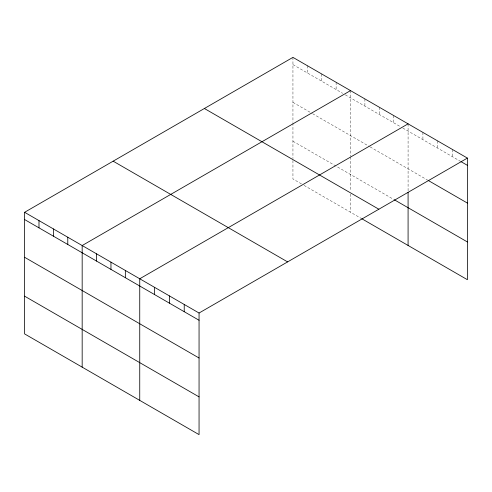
<?xml version="1.0" encoding="UTF-8"?>
<svg xmlns="http://www.w3.org/2000/svg" width="492" height="492" viewBox="0 0 492 492"><rect width="100%" height="100%" fill="white"/><g stroke="black" fill="none" stroke-linecap="round" stroke-linejoin="round"><path stroke-width="0.37" stroke-dasharray="2.46 1.84" d="M292.943 64.618L342.666 93.32M345.279 94.833L400.236 126.561M402.85 128.068L460.309 161.241M292.943 102.354L311.916 113.308M312.568 113.689L369.486 146.548M370.138 146.923L427.425 179.998M292.943 141.241L393.692 199.408M301.448 183.891L292.943 178.977L292.943 159.353M304.062 185.398L360.98 218.257M452.572 149.531L452.572 156.776M437.745 140.97L437.745 148.215M422.911 132.41L422.911 139.654M408.083 123.849L408.083 190.939M393.692 115.54L393.692 122.785M379.301 107.231L379.301 114.47M364.904 98.923L364.904 106.161M350.513 90.614L350.513 156.179M350.513 156.942L350.513 191.081M350.513 194.1L350.513 212.218M336.122 82.299L336.122 89.544M321.731 73.991L321.731 81.235M307.334 65.682L307.334 72.927M292.943 57.373L292.943 122.176M292.943 122.939L292.943 158.596"/><path stroke-width="0.74" d="M24.6 212.298L199.057 313.023L199.057 434.627L24.6 333.902L24.6 212.298L292.943 57.373L467.4 158.098L467.4 279.702L361.638 218.639M350.513 90.614L82.17 245.539L82.17 367.143M408.083 123.849L139.74 278.773L139.74 400.383M199.057 313.023L467.4 158.098M460.955 161.616L467.4 165.337M428.071 180.373L467.4 203.079M394.344 199.783L467.4 241.959M204.389 108.498L378.846 209.223M113.154 161.173L287.611 261.898M24.6 219.543L199.057 320.261M24.6 257.279L199.057 358.004M24.6 296.166L199.057 396.884M408.083 192.464L408.083 245.453M184.229 304.462L184.229 311.7M169.402 295.901L169.402 303.14M154.568 287.34L154.568 294.579M125.349 270.465L125.349 277.709M110.958 262.156L110.958 269.401M96.561 253.847L96.561 261.092M67.779 237.23L67.779 244.469M53.388 228.921L53.388 236.16M38.991 220.613L38.991 227.851"/></g></svg>
